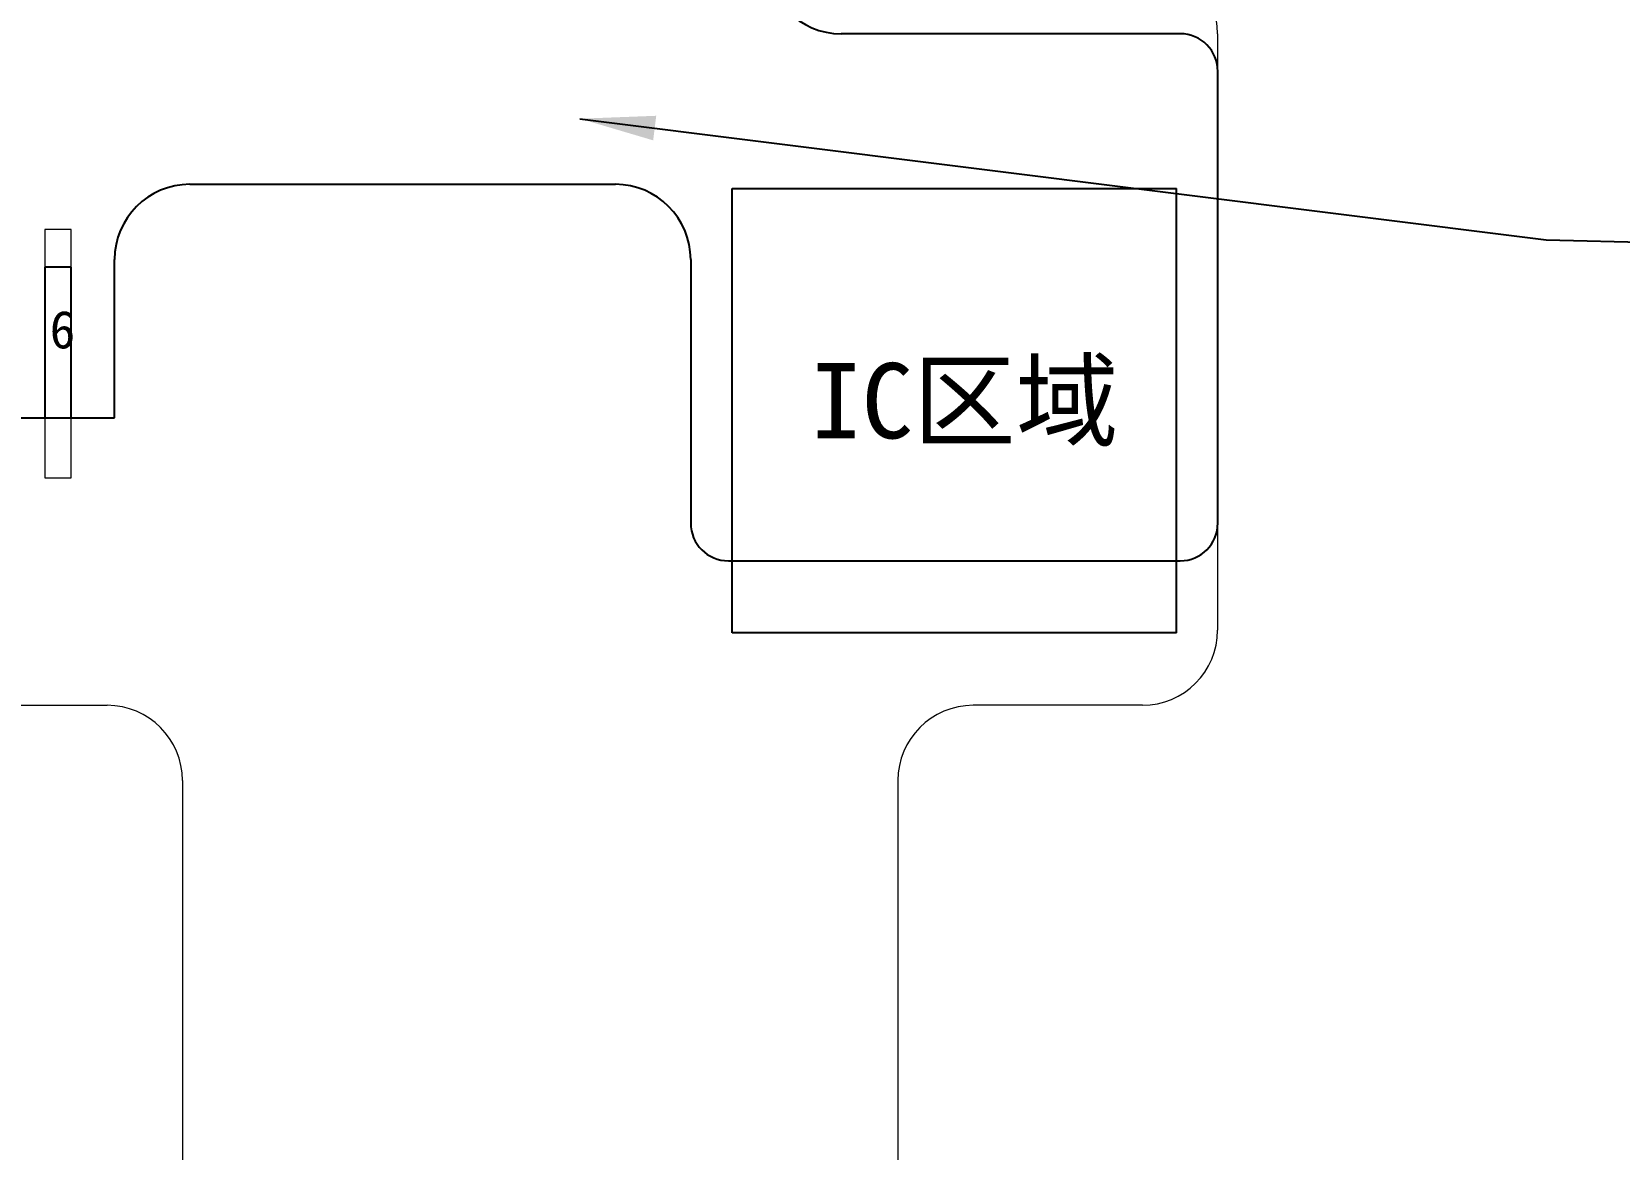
# Model space of a CAD drawing. Header units: millimetres. Extents: x -211 to 1637, y 270 to 770.
# Drawn here: x -152.15 to -131.07, y 512.84 to 527.68 of the extents above; entities that cross this region are included whole.
import ezdxf

# ---------------------------------------------------------------- set-up
doc = ezdxf.new("R2010")
doc.units = ezdxf.units.MM
doc.layers.add('DWG', color=7, linetype='Continuous', lineweight=18)
doc.layers.add('FPC', color=5, linetype='Continuous')
doc.layers.add('标注', color=3, linetype='Continuous')
doc.styles.get("Standard").update_dxf_attribs({"font": 'txt', "bigfont": 'gbcbig.shx'})
doc.styles.add('宋体', font='')
doc.styles.get('宋体').set_extended_font_data('SimSun')
doc.dimstyles.new('ISO-25$0', dxfattribs={"dimtxt": 1.8, "dimasz": 1.5, "dimexe": 1, "dimexo": 0.625, "dimtad": 1, "dimdsep": 46, "dimtxsty": 'Standard', "dimcen": 2.5, "dimclrd": 3, "dimclre": 3, "dimclrt": 3, "dimadec": 0, "dimazin": 0, "dimtfac": 1, "dimtmove": 0, "dimatfit": 3, "dimfxl": 1, "dimarcsym": 0})
doc.dimstyles.new('副本 (2)Standard', dxfattribs={"dimscale": 2, "dimtxt": 1, "dimasz": 0.5, "dimexe": 0.5, "dimexo": 0.5, "dimgap": 0.3, "dimtad": 1, "dimzin": 0, "dimdsep": 46, "dimtxsty": 'Standard', "dimcen": 0, "dimclrd": 5, "dimclre": 5, "dimclrt": 256, "dimadec": 1, "dimazin": 0, "dimtol": 1, "dimtp": 0.05, "dimtm": 0.05, "dimtfac": 1, "dimtofl": 0, "dimtmove": 1, "dimatfit": 3, "dimfxl": 1, "dimtolj": 1, "dimtzin": 0, "dimarcsym": 0})

# ---------------------------------------------------------------- blocks, each defined once
blk = doc.blocks.new('*D33')
at = {"layer": '标注', "color": 3, "lineweight": -2}
for p, q in [((-190.67, 528.928), (-191.066, 528.928)), ((-190.066, 527.428), (-190.066, 507.76)), ((-150.473, 506.26), (-191.066, 506.26))]:
    blk.add_line(p, q, dxfattribs=at)
at = {"layer": '标注', "color": 3}
for points in [[(-190.316, 527.428), (-189.816, 527.428), (-190.066, 528.928)], [(-190.316, 507.76), (-189.816, 507.76), (-190.066, 506.26)]]:
    blk.add_solid(points, dxfattribs=at)
at = {"layer": '标注', "color": 3, "insert": (-191.591, 517.594), "char_height": 1.8, "attachment_point": 5, "rotation": 90, "style": '宋体'}
blk.add_mtext('22.67', dxfattribs=at)
blk = doc.blocks.new('*D41')
at = {"color": 3, "lineweight": -2}
for p, q in [((-123.24, 532.346), (-123.202, 540.196)), ((-144.773, 530.949), (-122.247, 530.842)), ((-123.257, 528.821), (-123.247, 530.846)), ((-144.783, 528.924), (-122.257, 528.816)), ((-123.264, 527.321), (-123.271, 525.821))]:
    blk.add_line(p, q, dxfattribs=at)
at = {"color": 3}
for points in [[(-123.49, 532.348), (-122.99, 532.345), (-123.247, 530.846)], [(-123.514, 527.322), (-123.014, 527.32), (-123.257, 528.821)]]:
    blk.add_solid(points, dxfattribs=at)
at = {"color": 3, "insert": (-124.742, 537.029), "char_height": 1.8, "attachment_point": 5, "rotation": 89.7262}
blk.add_mtext('2.03', dxfattribs=at)

msp = doc.modelspace()

# ---------------------------------------------------------------- linework, layer by layer
at = {"color": 5}
for p, q in [((-142.84971, 525.5962), (-136.94971, 525.5962)), ((-142.84971, 519.6962), (-142.84971, 525.5962)), ((-136.94971, 519.6962), (-136.94971, 525.5962)), ((-136.94971, 519.6962), (-142.84971, 519.6962))]:
    msp.add_line(p, q, dxfattribs=at)
at = {"layer": 'DWG', "color": 30, "lineweight": 0}
for p, q in [((-136.40217, 527.65227), (-136.40217, 519.73285)), ((-151.97471, 525.05227), (-151.97471, 521.75516)), ((-151.62471, 525.05227), (-151.97471, 525.05227)), ((-151.62471, 521.75516), (-151.62471, 525.05227)), ((-151.97471, 521.75516), (-151.62471, 521.75516)), ((-155.05018, 518.73285), (-151.1481, 518.73285)), ((-137.40217, 518.73285), (-139.6481, 518.73285)), ((-150.1481, 517.73285), (-150.1481, 506.55962)), ((-140.6481, 517.73285), (-140.6481, 506.55962))]:
    msp.add_line(p, q, dxfattribs=at)
for centre, start, end in [((-137.40217, 527.65227), 0, 90), ((-137.40217, 519.73285), 270, 0), ((-151.1481, 517.73285), 0, 90), ((-139.6481, 517.73285), 90, 180)]:
    msp.add_arc(centre, 1, start, end, dxfattribs=at)
at = {"layer": 'FPC', "color": 2}
for p, q in [((-136.89971, 527.65227), (-141.39971, 527.65227)), ((-136.39971, 521.15227), (-136.39971, 527.15227)), ((-150.04971, 525.65227), (-144.39971, 525.65227)), ((-151.97471, 524.55227), (-151.97471, 522.55227)), ((-151.62471, 524.55227), (-151.97471, 524.55227)), ((-151.62471, 522.55227), (-151.62471, 524.55227)), ((-151.04971, 522.55227), (-151.04971, 524.65227)), ((-143.39971, 524.65227), (-143.39971, 521.15227)), ((-156.04971, 522.55227), (-151.04971, 522.55227)), ((-142.89971, 520.65227), (-136.89971, 520.65227))]:
    msp.add_line(p, q, dxfattribs=at)
for centre, radius, start, end in [((-141.39971, 528.65227), 1, 180, 270), ((-136.89971, 527.15227), 0.5, 0, 90), ((-150.04971, 524.65227), 1, 90, 180), ((-144.39971, 524.65227), 1, 0, 90), ((-142.89971, 521.15227), 0.5, 180, 270), ((-136.89971, 521.15227), 0.5, 270, 0)]:
    msp.add_arc(centre, radius, start, end, dxfattribs=at)

# ---------------------------------------------------------------- texts
for s, insert, char_height, width, attachment_point in [('{\\fSimSun|b0|i0|c134|p2;6}', (-151.57178, 523.97324), 0.5, 0.4596798, 3), ('{\\fSimSun|b0|i0|c134|p2;IC区域}', (-141.80854, 523.27883), 1, 4.2604053, 1)]:
    msp.add_mtext(s, dxfattribs=dict(insert=insert, char_height=char_height, width=width, attachment_point=attachment_point))

# ---------------------------------------------------------------- dimensions: what is measured, and where the dimension line sits
dim = msp.add_aligned_dim(p1=(-145.40778, 528.92685), p2=(-145.3981, 530.95227), distance=-22.15133, dimstyle='ISO-25$0')
dim.commit()
dim.dimension.update_dxf_attribs({"geometry": '*D41', "text_midpoint": (-124.7425, 537.02863)})
at = {"layer": '标注'}
dim = msp.add_linear_dim(base=(-190.06603, 506.25962), p1=(-190.04467, 528.92831), p2=(-149.8481, 506.25962), angle=90, dimstyle='ISO-25$0', override={"dimtxsty": '宋体'}, dxfattribs=at)
dim.commit()
dim.dimension.update_dxf_attribs({"geometry": '*D33', "text_midpoint": (-191.59103, 517.59397)})

# ---------------------------------------------------------------- leaders
at = {"annotation_type": 0, "has_hookline": 1, "hookline_direction": 0, "text_width": 16.8603}
msp.add_leader([(-144.86985, 526.52381), (-132.04051, 524.9148), (-122.60853, 524.69617)], dimstyle='副本 (2)Standard', override={"dimgap": 0.3, "dimtad": 0}, dxfattribs=at)

doc.saveas('drawing.dxf')
